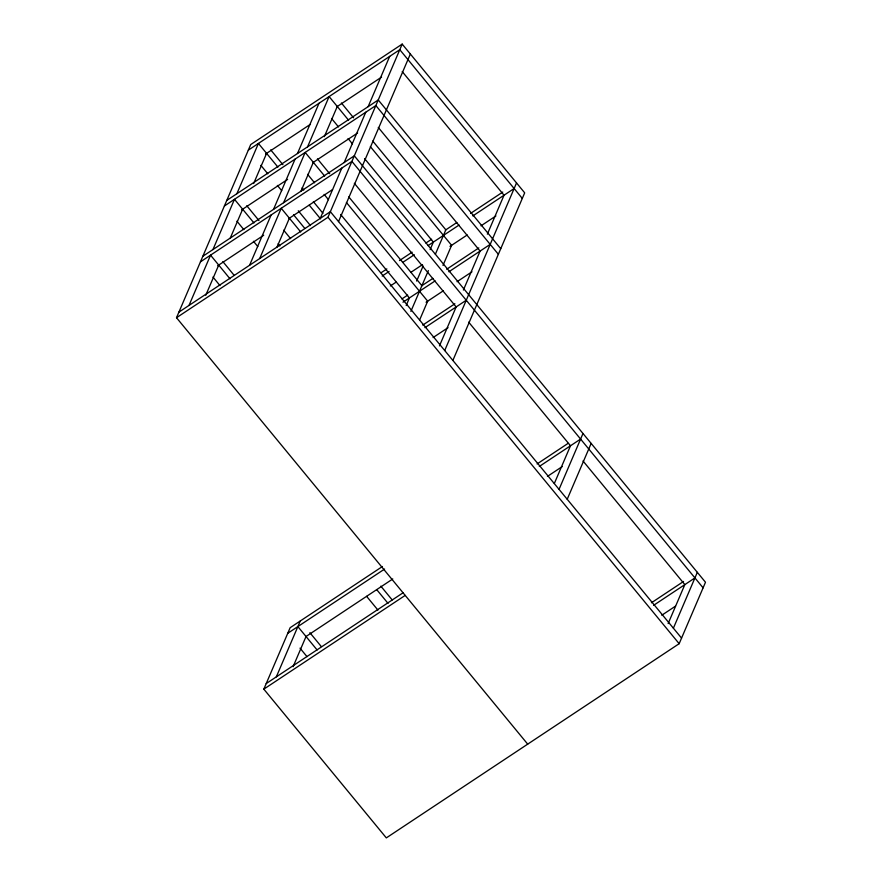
<?xml version="1.0" encoding="UTF-8"?>
<svg xmlns="http://www.w3.org/2000/svg" width="882" height="882" viewBox="0 0 882 882"><rect width="100%" height="100%" fill="white"/><g stroke="black" fill="none" stroke-linecap="round" stroke-linejoin="round"><path stroke-width="1.32" d="M527.701 744.143L176.51 317.718L250.72 144.549L402.181 44.1L524.691 192.849L452.874 360.429M189.002 305.437L210.544 255.163L230.026 278.811M212.937 249.573L234.48 199.299L253.961 222.959M236.883 193.709L258.426 143.446L277.907 167.095M205.782 295.238L218.714 265.074M230.257 238.129L242.649 209.221M253.663 183.522L266.596 153.358M249.584 265.25L271.127 214.976M273.519 209.398L295.073 159.124M297.466 153.534L319.008 103.26M259.683 258.558L281.226 208.284L300.707 231.933M283.618 202.695L305.172 152.421L324.653 176.08M307.564 146.842L329.107 96.568L348.588 120.217M277.003 247.103L289.395 218.196M300.949 191.251L313.33 162.343M324.344 136.644L337.277 106.479M320.265 218.372L341.808 168.098M344.2 162.52L365.754 112.246M368.147 106.656L389.69 56.382M176.51 317.718L327.972 217.259L402.181 44.1M338.534 221.591L410.351 54.011M406.183 305.503L409.413 297.962L340.661 214.48M416.657 281.06L423.117 265.978M430.118 249.639L433.349 242.098L364.597 158.617M410.891 311.368L428.365 270.598M435.366 254.259L445.84 229.816L372.744 141.054M419.6 320.034L427.682 301.181L346.406 202.496M442.996 265.427L451.617 245.317L370.352 146.632M202.838 256.265L354.299 155.816L705.49 582.252L679.162 643.695L386.327 837.9L263.828 689.151L290.156 627.697L382.446 566.498M276.32 676.858L300.255 621.005M293.1 666.671L306.032 636.506L392.777 578.967M439.457 345.898L456.148 306.936L354.332 183.302M463.392 290.046L480.095 251.083L378.268 127.438M487.338 234.182L504.03 195.22L402.214 71.585M444.704 350.518L516.532 182.938M554.337 483.479L570.5 445.774L468.673 322.139M559.045 489.356L582.991 433.492M567.214 499.267L591.149 443.414M668.137 623.574L684.84 584.612L583.013 460.977M673.385 628.193L697.331 572.33M248.327 150.138L399.789 49.69L522.298 198.439M265.68 153.964L310.431 124.285M336.814 106.788L381.564 77.109M226.784 200.412L378.246 99.964L500.755 248.713M224.392 206.002L375.853 105.542L498.363 254.303M241.734 209.828L287.631 179.388M312.878 162.641L357.629 132.962M200.446 261.855L351.907 161.406L703.097 587.831M217.788 265.68L263.696 235.24M288.932 218.504L332.536 189.586M178.903 312.129L330.364 211.68L681.554 638.105M381.123 272.736L386.867 268.933M399.491 260.565L412.115 252.186M425.874 243.057L431.618 239.254M445.388 230.125L456.865 222.507M470.624 213.378L502.762 192.067M382.182 276.044L389.061 271.469M402.831 262.34L414.308 254.733M428.079 245.604L459.059 225.053M472.829 215.925L514.129 188.528M390.34 285.955L396.084 282.152M411.001 272.262L422.478 264.644M450.007 246.387L467.217 234.965M480.988 225.836L495.905 215.947M401.938 298.921L407.671 295.106M421.442 285.977L432.919 278.37M446.689 269.242L478.816 247.93M402.986 302.217L435.113 280.906M448.883 271.777L490.194 244.38M426.072 302.239L443.282 290.828M457.052 281.7L471.969 271.799M422.743 325.094L454.88 303.783M424.948 327.641L466.247 300.244M433.106 337.552L448.023 327.663M537.094 463.932L568.074 443.381M287.764 633.287L384.607 569.055M539.288 466.479L580.588 439.082M547.446 476.39L562.363 466.501M266.221 683.561L403.019 592.825M263.828 689.151L405.191 595.394M651.434 602.77L683.561 581.458M653.628 605.317L694.939 577.919M661.798 615.228L675.557 606.099M341.411 103.007L353.594 117.802M331.533 118.464L338.49 126.92M348.07 138.54L352.414 143.821M317.465 158.87L329.659 173.666M348.798 196.906L421.905 285.669M307.586 174.316L314.554 182.772M324.124 194.393L328.479 199.685M327.972 217.259L679.162 643.695M270.73 149.885L282.913 164.68M302.063 187.932L303.794 190.038M313.375 201.669L322.944 213.29M309.24 205.142L320.552 218.879M260.851 165.342L267.808 173.787M277.378 185.418L281.733 190.699M298.27 210.776L310.453 225.572M293.53 214.723L304.841 228.46M283.651 230.18L290.608 238.636M246.784 205.749L258.966 220.544M278.117 243.785L279.859 245.902M236.905 221.195L243.873 229.651M253.443 241.271L257.798 246.563M222.848 261.601L234.16 275.338M212.97 277.058L219.927 285.514M380.848 586.155L392.159 599.892M376.713 589.628L388.025 603.365M366.614 596.331L377.926 610.068M309.88 632.692L321.257 646.506M297.862 626.595L317.112 649.968M300.012 648.16L307.013 656.66"/></g></svg>
